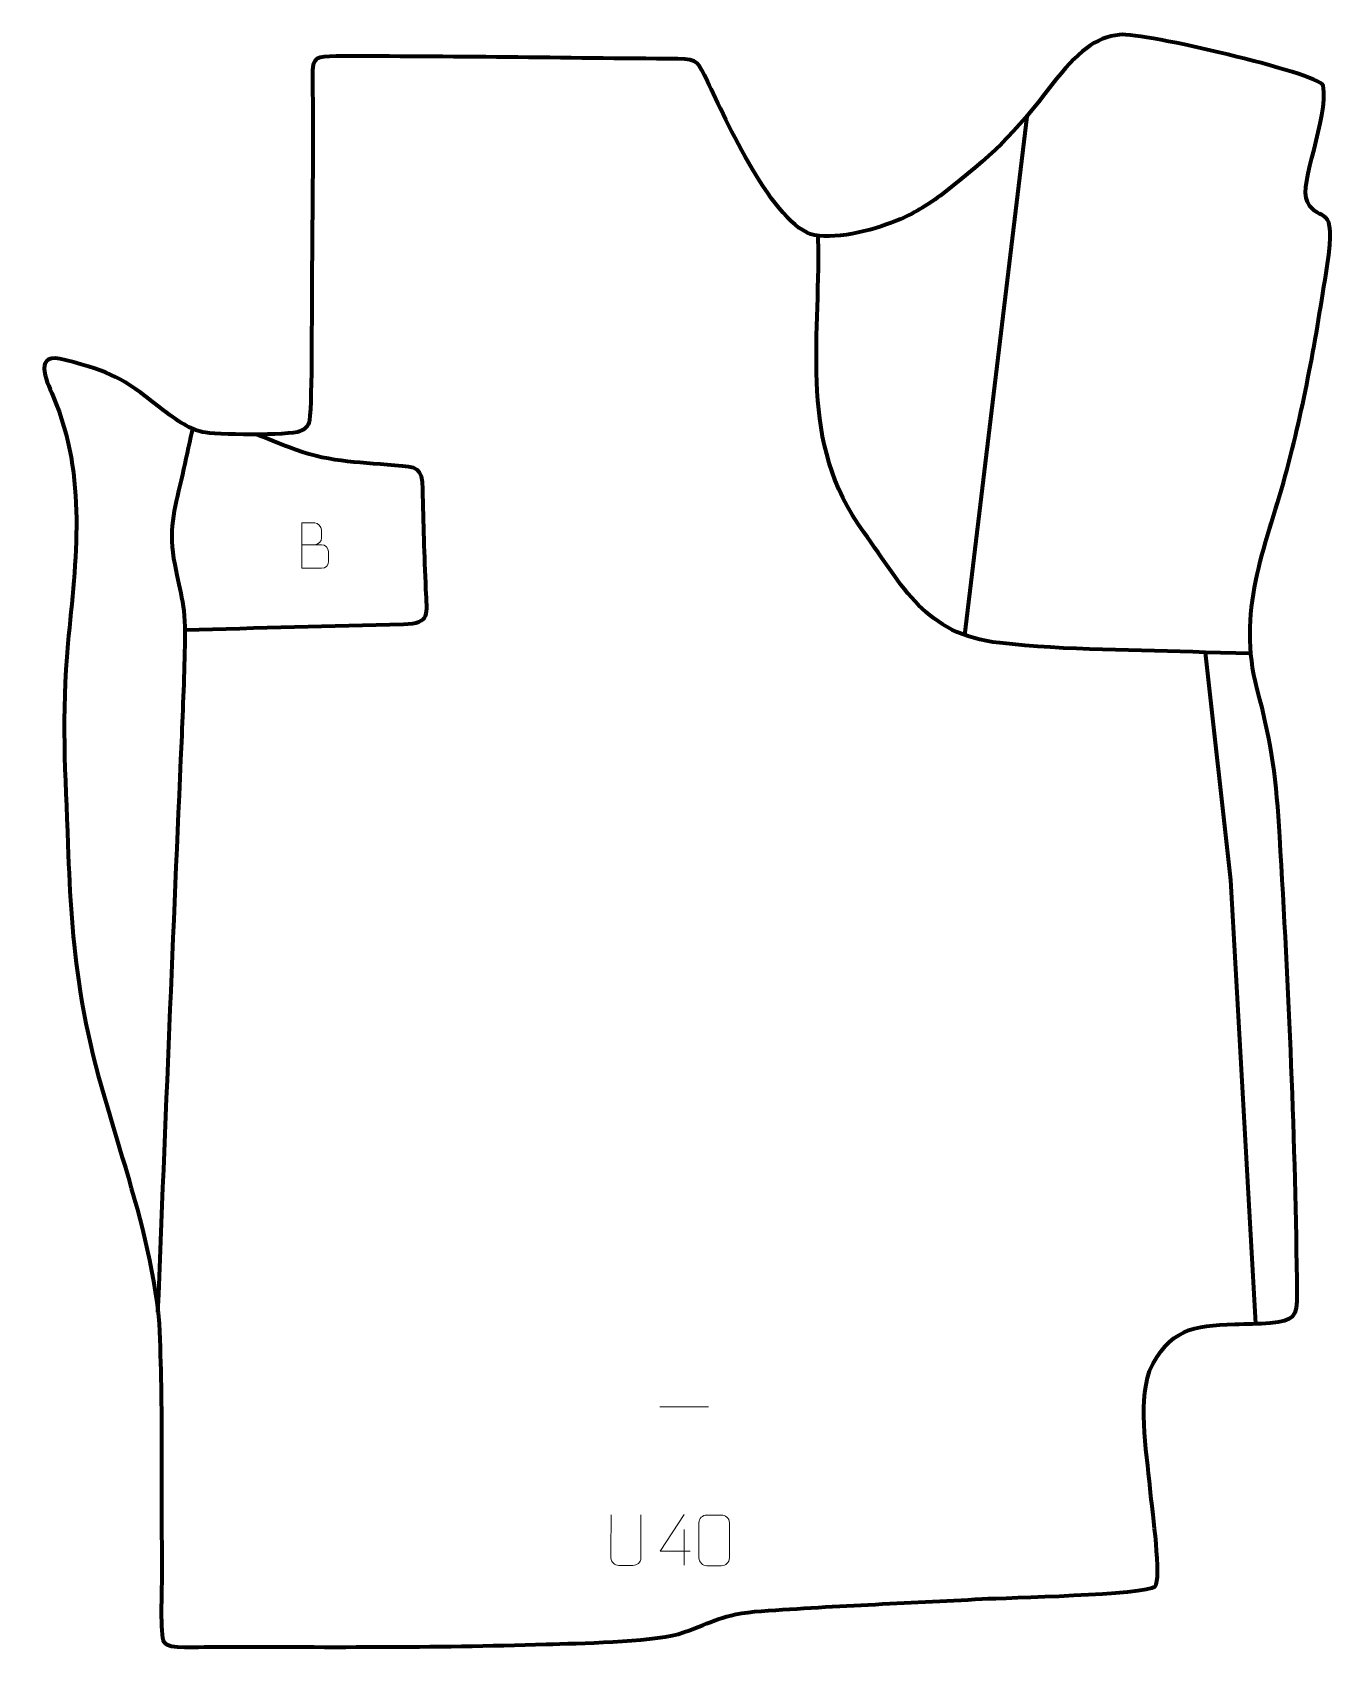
# Model space of a CAD drawing. Header units: millimetres. Extents: x -323 to 321, y -399 to 399.
import ezdxf

# ---------------------------------------------------------------- set-up
doc = ezdxf.new("R2010")
doc.units = ezdxf.units.MM
doc.header["$MEASUREMENT"] = 0
for name, color, linetype in [('layer 1', 7, 'Continuous'), ('layer 2', 7, 'Continuous'), ('layer 3', 7, 'Continuous')]:
    doc.layers.add(name, color=color, linetype=linetype)

msp = doc.modelspace()

# ---------------------------------------------------------------- linework, layer by layer
at = {"layer": 'layer 1', "color": 250, "lineweight": 9}
for points, knots in [([(-190.2742, 146.1443), (-187.0153, 146.1447), (-183.7559, 146.1447), (-180.4962, 146.1443), (-180.4962, 146.1443), (-178.7269, 146.1288), (-177.004, 144.5738), (-177.004, 142.738), (-177.004, 142.738), (-177.0043, 141.7272), (-177.0043, 138.9959), (-177.004, 137.9848), (-177.004, 137.9848), (-176.9881, 136.3207), (-178.3694, 134.5169), (-180.4488, 134.5321), (-180.4488, 134.5321), (-183.7088, 134.5324), (-186.9685, 134.5324), (-190.2278, 134.5321), (-190.2278, 134.5321), (-190.2278, 141.9825), (-190.2278, 149.4326), (-190.2278, 156.8824), (-190.2278, 156.8824), (-188.1017, 156.8824), (-185.9753, 156.8824), (-183.8487, 156.8824), (-183.8487, 156.8824), (-182.3433, 156.8982), (-180.4653, 155.187), (-180.4494, 153.4293), (-180.4494, 153.4293), (-180.4497, 151.5787), (-180.4497, 151.448), (-180.4494, 149.5971), (-180.4494, 149.5971), (-180.434, 147.7465), (-182.0949, 146.1288), (-183.8953, 146.1443)], [0, 0, 0, 0, 0.09090909, 0.09090909, 0.09090909, 0.09090909, 0.18181818, 0.18181818, 0.18181818, 0.18181818, 0.27272727, 0.27272727, 0.27272727, 0.27272727, 0.36363636, 0.36363636, 0.36363636, 0.36363636, 0.45454545, 0.45454545, 0.45454545, 0.45454545, 0.54545455, 0.54545455, 0.54545455, 0.54545455, 0.63636364, 0.63636364, 0.63636364, 0.63636364, 0.72727273, 0.72727273, 0.72727273, 0.72727273, 0.81818182, 0.81818182, 0.81818182, 0.81818182, 1, 1, 1, 1]), ([(-22.9163, -332.3961), (-22.9167, -337.9356), (-22.8209, -348.1374), (-22.8205, -353.6778), (-22.8205, -353.6778), (-22.9603, -355.9173), (-24.6375, -357.3435), (-26.7852, -357.354), (-26.7852, -357.354), (-29.1171, -357.3536), (-31.449, -357.3536), (-33.7805, -357.354), (-33.7805, -357.354), (-35.7055, -357.4555), (-37.6776, -355.639), (-37.6664, -353.6945), (-37.6664, -353.6945), (-37.6661, -348.1326), (-37.5707, -337.9572), (-37.5711, -332.3961)], [0, 0, 0, 0, 0.16666667, 0.16666667, 0.16666667, 0.16666667, 0.33333333, 0.33333333, 0.33333333, 0.33333333, 0.5, 0.5, 0.5, 0.5, 0.66666667, 0.66666667, 0.66666667, 0.66666667, 1, 1, 1, 1]), ([(1.4026, -350.3919), (1.4026, -350.3919), (-13.4191, -350.3919), (-13.4191, -350.3919), (-13.4191, -350.3919), (-13.4191, -350.3919), (-1.5415, -332.3214), (-1.5415, -332.3214)], [0, 0, 0, 0, 0.33333333, 0.33333333, 0.33333333, 0.33333333, 1, 1, 1, 1]), ([(9.735, -332.5097), (12.1011, -332.5097), (14.4676, -332.5097), (16.8341, -332.5097), (16.8341, -332.5097), (18.8146, -332.4741), (20.8406, -333.9684), (20.8677, -336.4105), (20.8677, -336.4105), (20.8673, -342.1679), (20.8673, -347.9257), (20.8677, -353.6839), (20.8677, -353.6839), (20.7256, -356.0115), (19.0192, -357.4938), (16.8341, -357.5046), (16.8341, -357.5046), (14.4617, -357.5042), (12.0893, -357.5042), (9.7173, -357.5046), (9.7173, -357.5046), (7.7588, -357.6102), (5.7524, -355.7223), (5.7638, -353.7013), (5.7638, -353.7013), (5.7642, -347.9207), (5.7642, -342.1404), (5.7638, -336.3606), (5.7638, -336.3606), (5.7681, -334.2186), (7.5452, -332.4961), (9.735, -332.5097)], [0, 0, 0, 0, 0.11111111, 0.11111111, 0.11111111, 0.11111111, 0.22222222, 0.22222222, 0.22222222, 0.22222222, 0.33333333, 0.33333333, 0.33333333, 0.33333333, 0.44444444, 0.44444444, 0.44444444, 0.44444444, 0.55555556, 0.55555556, 0.55555556, 0.55555556, 0.66666667, 0.66666667, 0.66666667, 0.66666667, 0.77777778, 0.77777778, 0.77777778, 0.77777778, 1, 1, 1, 1])]:
    msp.add_open_spline(points, degree=3, knots=knots, dxfattribs=at)
for points in [[(-13.5393, -279.1443), (-13.5393, -279.1443), (10.4388, -279.1443), (10.4388, -279.1443)], [(-1.5415, -339.6308), (-1.5415, -339.6308), (-1.5415, -357.2955), (-1.5415, -357.2955)]]:
    msp.add_open_spline(points, degree=3, dxfattribs=at)
at = {"layer": 'layer 2', "color": 142, "lineweight": 158}
msp.add_open_spline([(136.9585, 101.585), (136.9585, 101.585), (167.7418, 357.4381), (167.7418, 357.4381)], degree=3, dxfattribs=at)
for points, knots in [([(278.2002, 92.5097), (278.2002, 92.5097), (255.8559, 93.0498), (255.8559, 93.0498), (255.8559, 93.0498), (222.8563, 94.4165), (186.885, 93.853), (154.3553, 97.6911), (154.3553, 97.6911), (116.8289, 102.1188), (107.1271, 124.9239), (87.1218, 152.3978), (87.1218, 152.3978), (54.6435, 197.0011), (65.9422, 244.7334), (64.6442, 297.1163), (64.6442, 297.1163), (64.6442, 297.1163), (64.6068, 298.6428), (64.6068, 298.6428)], [0, 0, 0, 0, 0.16666667, 0.16666667, 0.16666667, 0.16666667, 0.33333333, 0.33333333, 0.33333333, 0.33333333, 0.5, 0.5, 0.5, 0.5, 0.66666667, 0.66666667, 0.66666667, 0.66666667, 1, 1, 1, 1]), ([(-261.2048, -232.5109), (-257.4328, -138.6695), (-253.6566, -44.8289), (-249.4721, 48.9952), (-249.4721, 48.9952), (-248.72, 65.8451), (-248.091, 82.6771), (-247.7601, 99.5414), (-247.7601, 99.5414), (-247.4189, 117.5384), (-250.5713, 123.0323), (-253.2988, 139.3957), (-253.2988, 139.3957), (-255.9576, 155.3465), (-252.435, 165.6388), (-248.9454, 180.8447), (-248.9454, 180.8447), (-247.4265, 187.8371), (-245.8714, 194.8217), (-244.3274, 201.8087), (-244.3274, 201.8087), (-244.3274, 201.8087), (-243.9928, 203.324), (-243.9928, 203.324)], [0, 0, 0, 0, 0.14285714, 0.14285714, 0.14285714, 0.14285714, 0.28571429, 0.28571429, 0.28571429, 0.28571429, 0.42857143, 0.42857143, 0.42857143, 0.42857143, 0.57142857, 0.57142857, 0.57142857, 0.57142857, 0.71428571, 0.71428571, 0.71428571, 0.71428571, 1, 1, 1, 1]), ([(-247.6748, 104.1132), (-211.7904, 105.1738), (-175.9457, 106.1623), (-140.055, 106.9605), (-140.055, 106.9605), (-126.3022, 107.5685), (-128.4319, 111.6019), (-128.9481, 124.2972), (-128.9481, 124.2972), (-129.6242, 140.9258), (-130.2178, 156.8637), (-130.4924, 173.5251), (-130.4924, 173.5251), (-130.6731, 184.4804), (-133.3013, 184.3165), (-144.332, 185.3035), (-144.332, 185.3035), (-163.8669, 186.9874), (-177.9212, 186.9174), (-196.6362, 194.2038), (-196.6362, 194.2038), (-201.9795, 196.2841), (-207.2823, 198.4769), (-212.6199, 200.5776)], [0, 0, 0, 0, 0.14285714, 0.14285714, 0.14285714, 0.14285714, 0.28571429, 0.28571429, 0.28571429, 0.28571429, 0.42857143, 0.42857143, 0.42857143, 0.42857143, 0.57142857, 0.57142857, 0.57142857, 0.57142857, 0.71428571, 0.71428571, 0.71428571, 0.71428571, 1, 1, 1, 1]), ([(280.6869, -238.1049), (280.6869, -238.1049), (268.2766, -19.2762), (268.2766, -19.2762), (268.2766, -19.2762), (268.2766, -19.2762), (255.8559, 93.0498), (255.8559, 93.0498)], [0, 0, 0, 0, 0.33333333, 0.33333333, 0.33333333, 0.33333333, 1, 1, 1, 1])]:
    msp.add_open_spline(points, degree=3, knots=knots, dxfattribs=at)
at = {"layer": 'layer 3', "color": 242, "lineweight": 158}
msp.add_open_spline([(-184.9631, 377.2053), (-185.0823, 387.0515), (-182.9223, 387.0592), (-173.1987, 387.0925), (-173.1987, 387.0925), (-117.1808, 387.2842), (-60.6475, 386.1581), (-4.5579, 385.8499), (-4.5579, 385.8499), (5.573, 385.8508), (5.3972, 383.7872), (10.0014, 374.5987), (10.0014, 374.5987), (18.6517, 356.6506), (42.8324, 302.8156), (62.8131, 298.9288), (62.8131, 298.9288), (74.7862, 296.5996), (94.1601, 301.9263), (105.2652, 306.7768), (105.2652, 306.7768), (112.8678, 310.1936), (119.4443, 314.2184), (126.0985, 319.2165), (126.0985, 319.2165), (150.1063, 338.0465), (161.3301, 348.4817), (180.008, 372.9799), (180.008, 372.9799), (192.4162, 389.2547), (201.6208, 396.5509), (213.423, 397.7227), (213.423, 397.7227), (225.4672, 398.9185), (310.7017, 378.9123), (313.878, 372.6639), (313.878, 372.6639), (316.7157, 356.2669), (301.6027, 324.2146), (306.0689, 315.3496), (306.0689, 315.3496), (312.0303, 303.5167), (321.0406, 316.7194), (315.8232, 283.5298), (315.8232, 283.5298), (310.3191, 247.3639), (304.689, 215.5568), (295.2012, 180.0931), (295.2012, 180.0931), (285.0837, 144.4434), (271.1711, 112.5864), (281.3326, 74.9772), (281.3326, 74.9772), (288.7637, 47.1232), (290.737, 30.5437), (292.4684, 2.0261), (292.4684, 2.0261), (297.016, -73.0291), (300.2375, -148.1404), (301.0807, -223.3336), (301.0807, -223.3336), (301.2093, -234.8017), (299.5464, -236.443), (287.7366, -237.6486), (287.7366, -237.6486), (281.9043, -238.2439), (276.1422, -238.1791), (270.3013, -238.3303), (270.3013, -238.3303), (249.5637, -239.0431), (237.6865, -240.8662), (228.2263, -261.3437), (228.2263, -261.3437), (222.1946, -279.0784), (227.322, -304.3781), (228.8876, -323.1984), (228.8876, -323.1984), (229.5389, -329.6371), (234.2574, -364.6301), (230.935, -367.7115), (230.935, -367.7115), (226.4901, -371.8339), (157.0155, -373.284), (145.6438, -373.8869), (145.6438, -373.8869), (108.3785, -375.9521), (70.3703, -377.3656), (33.2342, -380.1304), (33.2342, -380.1304), (14.599, -382.1007), (11.6011, -386.2205), (-4.4846, -391.2868), (-4.4846, -391.2868), (-19.2892, -395.0826), (-53.6996, -395.79), (-69.5541, -396.2887), (-69.5541, -396.2887), (-125.493, -398.012), (-180.4256, -397.6024), (-236.3146, -397.5038), (-236.3146, -397.5038), (-240.6182, -397.4961), (-256.1882, -398.9225), (-258.2517, -395.2945), (-258.2517, -395.2945), (-260.3423, -391.6187), (-259.3555, -368.9577), (-259.2839, -363.2568), (-259.2839, -363.2568), (-259.2839, -363.2568), (-259.2791, -362.3911), (-259.2791, -362.3911), (-259.2791, -362.3911), (-259.6693, -321.1122), (-258.7887, -279.2349), (-260.6458, -238.049), (-260.6458, -238.049), (-265.6564, -181.7379), (-291.0754, -130.4059), (-299.6405, -74.3244), (-299.6405, -74.3244), (-303.5126, -48.5785), (-304.7723, -27.6447), (-305.6596, -1.746), (-305.6596, -1.746), (-306.9801, 32.9949), (-308.9043, 62.4087), (-305.6917, 97.417), (-305.6917, 97.417), (-301.7103, 138.9286), (-296.0329, 179.5716), (-312.9405, 219.2799), (-312.9405, 219.2799), (-316.5581, 227.7759), (-323.2124, 241.6616), (-306.832, 237.2694), (-306.832, 237.2694), (-283.5795, 230.9737), (-279.4081, 228.922), (-260.5098, 214.0852), (-260.5098, 214.0852), (-250.7958, 206.4552), (-244.994, 203.1093), (-239.1783, 201.7), (-239.1783, 201.7), (-233.5173, 200.328), (-196.4137, 199.9172), (-191.0435, 202.1222), (-191.0435, 202.1222), (-188.9909, 202.9648), (-187.4097, 204.2572), (-186.7082, 206.2127), (-186.7082, 206.2127), (-185.1101, 210.6679), (-185.3803, 260.6063), (-185.3166, 269.5109), (-185.3166, 269.5109), (-185.0593, 305.4098), (-184.5282, 341.3047), (-184.9631, 377.2053)], degree=3, knots=[0, 0, 0, 0, 0.02439024, 0.02439024, 0.02439024, 0.02439024, 0.04878049, 0.04878049, 0.04878049, 0.04878049, 0.07317073, 0.07317073, 0.07317073, 0.07317073, 0.09756098, 0.09756098, 0.09756098, 0.09756098, 0.12195122, 0.12195122, 0.12195122, 0.12195122, 0.14634146, 0.14634146, 0.14634146, 0.14634146, 0.17073171, 0.17073171, 0.17073171, 0.17073171, 0.19512195, 0.19512195, 0.19512195, 0.19512195, 0.2195122, 0.2195122, 0.2195122, 0.2195122, 0.24390244, 0.24390244, 0.24390244, 0.24390244, 0.26829268, 0.26829268, 0.26829268, 0.26829268, 0.29268293, 0.29268293, 0.29268293, 0.29268293, 0.31707317, 0.31707317, 0.31707317, 0.31707317, 0.34146341, 0.34146341, 0.34146341, 0.34146341, 0.36585366, 0.36585366, 0.36585366, 0.36585366, 0.3902439, 0.3902439, 0.3902439, 0.3902439, 0.41463415, 0.41463415, 0.41463415, 0.41463415, 0.43902439, 0.43902439, 0.43902439, 0.43902439, 0.46341463, 0.46341463, 0.46341463, 0.46341463, 0.48780488, 0.48780488, 0.48780488, 0.48780488, 0.51219512, 0.51219512, 0.51219512, 0.51219512, 0.53658537, 0.53658537, 0.53658537, 0.53658537, 0.56097561, 0.56097561, 0.56097561, 0.56097561, 0.58536585, 0.58536585, 0.58536585, 0.58536585, 0.6097561, 0.6097561, 0.6097561, 0.6097561, 0.63414634, 0.63414634, 0.63414634, 0.63414634, 0.65853659, 0.65853659, 0.65853659, 0.65853659, 0.68292683, 0.68292683, 0.68292683, 0.68292683, 0.70731707, 0.70731707, 0.70731707, 0.70731707, 0.73170732, 0.73170732, 0.73170732, 0.73170732, 0.75609756, 0.75609756, 0.75609756, 0.75609756, 0.7804878, 0.7804878, 0.7804878, 0.7804878, 0.80487805, 0.80487805, 0.80487805, 0.80487805, 0.82926829, 0.82926829, 0.82926829, 0.82926829, 0.85365854, 0.85365854, 0.85365854, 0.85365854, 0.87804878, 0.87804878, 0.87804878, 0.87804878, 0.90243902, 0.90243902, 0.90243902, 0.90243902, 0.92682927, 0.92682927, 0.92682927, 0.92682927, 0.95121951, 0.95121951, 0.95121951, 0.95121951, 1, 1, 1, 1], dxfattribs=at)

doc.saveas('drawing.dxf')
